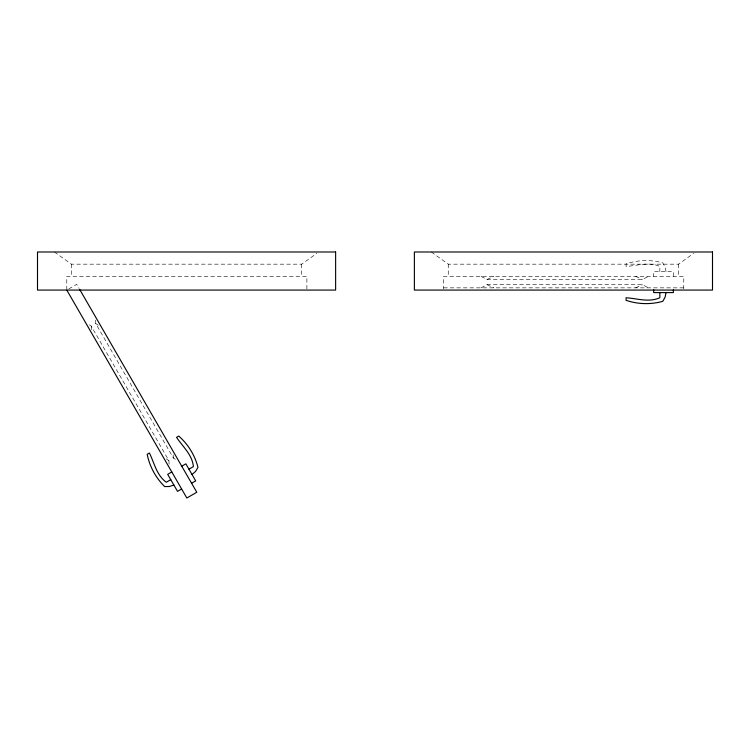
<?xml version="1.0" encoding="UTF-8"?>
<svg xmlns="http://www.w3.org/2000/svg" width="750" height="750" viewBox="0 0 750 750"><rect width="100%" height="100%" fill="white"/><g stroke="black" fill="none" stroke-linecap="round" stroke-linejoin="round"><path stroke-width="0.56" stroke-dasharray="3.75 2.81" d="M54.441 251.991L71.381 264.169L301.716 264.169L316.791 253.35M431.316 251.991L448.256 264.169L678.591 264.169L693.656 253.35M68.775 288.919L76.744 284.325L79.078 288.384M481.059 287.85L487.013 284.691L642.497 284.691L648.45 287.85M481.059 276.356L487.013 279.516L642.497 279.516L648.45 276.356M487.013 279.516L493.847 276.356M635.662 287.85L642.497 284.691M443.653 287.85L683.766 287.85M635.662 276.356L642.497 279.516M487.013 284.691L493.847 287.85M89.297 324.844L91.2 326.044L168.938 460.688L169.106 465.178M95.559 320.081L95.681 323.456L173.419 458.1L176.278 459.891M95.681 323.456L98.316 325.312M166.303 458.831L168.938 460.688M173.128 454.884L173.419 458.1M91.2 326.044L91.594 330.328M666.028 271.613L665.081 266.991L662.784 262.875C650.812 259.509 637.847 259.866 626.081 263.878L626.081 266.438C637.2 265.744 648.853 261.497 659.85 266.438L659.85 271.613M683.766 288.928L683.766 276.356L443.653 276.356L443.653 288.928M678.591 264.169L678.591 276.356M673.35 276.356L673.35 271.613L653.672 271.613L653.672 276.356M448.256 264.169L448.256 276.356M306.891 288.928L306.891 276.356L66.787 276.356L66.787 288.928M301.716 264.169L301.716 276.356M71.381 264.169L71.381 276.356"/><path stroke-width="1.12" d="M666.028 292.594L665.081 297.206L662.784 301.331C650.812 304.688 637.847 304.331 626.081 300.328L626.081 297.759C637.2 298.453 648.853 302.709 659.85 297.759L659.85 292.594M192.028 474.525L195.562 471.403L197.981 467.353C194.906 455.306 188.119 444.253 178.753 436.069L176.541 437.344C182.7 446.625 192.206 454.603 193.425 466.594L188.944 469.181M171.788 471.947L167.681 474.319L177.525 491.363L181.631 488.991M181.744 466.2L185.85 463.828L195.694 480.872L191.588 483.244M170.775 479.662L166.294 482.25C156.516 475.209 154.369 462.984 149.409 453.009L147.188 454.294C149.606 466.491 155.784 477.891 164.672 486.581L169.388 486.506L173.859 485.016M79.669 289.397L196.791 492.263L186.834 498.009L66.787 290.072M673.35 289.744L673.35 292.594L653.672 292.594L653.672 289.744M335.625 251.991L37.5 251.991L37.5 290.072L335.625 290.072L335.625 251.991M712.5 251.991L414.375 251.991L414.375 290.072L712.5 290.072L712.5 251.991"/></g></svg>
